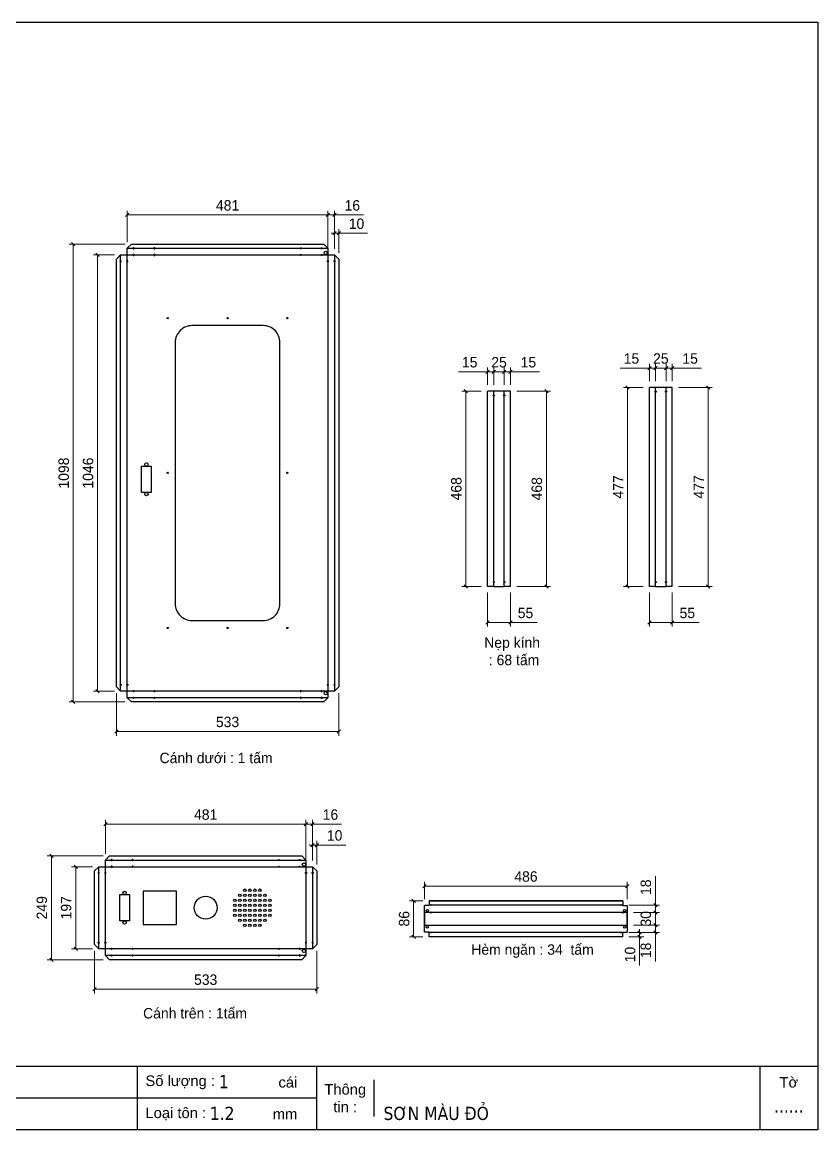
# Model space of a CAD drawing. Header units: millimetres. Extents: x 0 to 3757, y 0 to 2656.
# Drawn here: x 1849 to 3757, y 0 to 2656 of the extents above; entities that cross this region are included whole.
import ezdxf
from ezdxf.enums import TextEntityAlignment as Align

# ---------------------------------------------------------------- set-up
doc = ezdxf.new("R2010")
doc.units = ezdxf.units.MM
doc.layers.add('CNC', color=7, linetype='Continuous')
doc.layers.add('DIM', color=253, linetype='Continuous')
doc.styles.add('Arial', font='arial.ttf')
doc.styles.add('Tahoma (Input Text)', font='tahoma.ttf')
doc.dimstyles.new('Dim-25', dxfattribs={"dimtxt": 25, "dimasz": 8, "dimexe": 10, "dimexo": 15, "dimgap": 10, "dimtad": 1, "dimdec": 0, "dimtxsty": 'Standard', "dimblk": 'OBLIQUE', "dimcen": 10, "dimclrd": 5, "dimclre": 5, "dimclrt": 3, "dimazin": 3, "dimtfac": 1, "dimtdec": 0, "dimtmove": 0, "dimatfit": 3, "dimldrblk": 'OBLIQUE', "dimlwd": 9, "dimlwe": 9})

# ---------------------------------------------------------------- blocks, each defined once
blk = doc.blocks.new('*D21')
at = {"color": 0, "linetype": 'ByBlock', "lineweight": -2}
for p, q in [((2079.2, 959.3), (2071.2, 951.3)), ((2604.2, 951.3), (2612.2, 959.3))]:
    blk.add_line(p, q, dxfattribs=at)
at = {"layer": 'Defpoints', "color": 0, "transparency": 16777216}
for p in [(2075.2, 1062.1), (2608.2, 1062.1), (2608.2, 955.3)]:
    blk.add_point(p, dxfattribs=at)
at = {"layer": 'DIM', "color": 5, "lineweight": 9, "transparency": 16777216}
for p, q in [((2075.2, 1047.1), (2075.2, 945.3)), ((2608.2, 1047.1), (2608.2, 945.3)), ((2075.2, 955.3), (2608.2, 955.3))]:
    blk.add_line(p, q, dxfattribs=at)
at = {"layer": 'DIM', "color": 3, "transparency": 16777216, "insert": (2341.7, 978.1), "char_height": 25, "attachment_point": 5}
blk.add_mtext('533', dxfattribs=at)
blk = doc.blocks.new('_Oblique')
at = {"color": 0, "linetype": 'ByBlock', "lineweight": -2}
blk.add_line((-0.5, -0.5), (0.5, 0.5), dxfattribs=at)
blk = doc.blocks.new('f3daunguoc')
at = {"layer": 'CNC', "color": 2, "lineweight": -3}
blk.add_circle((0, 0), 1.5, dxfattribs=at)
blk = doc.blocks.new('*D22')
at = {"color": 0, "linetype": 'ByBlock', "lineweight": -2}
for p, q in [((2594.2, 2146.2), (2602.2, 2154.2)), ((2612.2, 2154.2), (2604.2, 2146.2))]:
    blk.add_line(p, q, dxfattribs=at)
at = {"layer": 'Defpoints', "color": 0, "transparency": 16777216}
for p in [(2608.2, 2150.2), (2598.2, 2098.1), (2608.2, 2088.1)]:
    blk.add_point(p, dxfattribs=at)
at = {"layer": 'DIM', "color": 5, "lineweight": 9, "transparency": 16777216}
for p, q in [((2598.2, 2113.1), (2598.2, 2160.2)), ((2608.2, 2103.1), (2608.2, 2160.2)), ((2598.2, 2150.2), (2590.2, 2150.2)), ((2598.2, 2150.2), (2608.2, 2150.2)), ((2608.2, 2150.2), (2677.6, 2150.2))]:
    blk.add_line(p, q, dxfattribs=at)
at = {"layer": 'DIM', "color": 3, "transparency": 16777216, "insert": (2650.9, 2172.9), "char_height": 25, "attachment_point": 5}
blk.add_mtext('10', dxfattribs=at)
blk = doc.blocks.new('*D23')
at = {"color": 0, "linetype": 'ByBlock', "lineweight": -2}
for p, q in [((2578.2, 2190.2), (2586.2, 2198.2)), ((2602.2, 2198.2), (2594.2, 2190.2))]:
    blk.add_line(p, q, dxfattribs=at)
at = {"layer": 'Defpoints', "color": 0, "transparency": 16777216}
for p in [(2598.2, 2194.2), (2582.2, 2098.1), (2598.2, 2098.1)]:
    blk.add_point(p, dxfattribs=at)
at = {"layer": 'DIM', "color": 5, "lineweight": 9, "transparency": 16777216}
for p, q in [((2582.2, 2194.2), (2574.2, 2194.2)), ((2582.2, 2113.1), (2582.2, 2204.2)), ((2582.2, 2194.2), (2598.2, 2194.2)), ((2598.2, 2113.1), (2598.2, 2204.2)), ((2598.2, 2194.2), (2667.7, 2194.2))]:
    blk.add_line(p, q, dxfattribs=at)
at = {"layer": 'DIM', "color": 3, "transparency": 16777216, "insert": (2640.9, 2216.9), "char_height": 25, "attachment_point": 5}
blk.add_mtext('16', dxfattribs=at)
blk = doc.blocks.new('*D24')
at = {"color": 0, "linetype": 'ByBlock', "lineweight": -2}
for p, q in [((2105.2, 2198.2), (2097.2, 2190.2)), ((2578.2, 2190.2), (2586.2, 2198.2))]:
    blk.add_line(p, q, dxfattribs=at)
at = {"layer": 'Defpoints', "color": 0, "transparency": 16777216}
for p in [(2101.2, 2194.2), (2101.2, 2114.1), (2582.2, 2114.1)]:
    blk.add_point(p, dxfattribs=at)
at = {"layer": 'DIM', "color": 5, "lineweight": 9, "transparency": 16777216}
for p, q in [((2101.2, 2129.1), (2101.2, 2204.2)), ((2582.2, 2194.2), (2101.2, 2194.2)), ((2582.2, 2129.1), (2582.2, 2204.2))]:
    blk.add_line(p, q, dxfattribs=at)
at = {"layer": 'DIM', "color": 3, "transparency": 16777216, "insert": (2341.7, 2216.9), "char_height": 25, "attachment_point": 5}
blk.add_mtext('481', dxfattribs=at)
blk = doc.blocks.new('*D25')
at = {"color": 0, "linetype": 'ByBlock', "lineweight": -2}
for p, q in [((1975.8, 2120.1), (1967.8, 2128.1)), ((1967.8, 1030.1), (1975.8, 1022.1))]:
    blk.add_line(p, q, dxfattribs=at)
at = {"layer": 'Defpoints', "color": 0, "transparency": 16777216}
for p in [(2111.2, 2124.1), (1971.8, 1026.1), (2111.2, 1026.1)]:
    blk.add_point(p, dxfattribs=at)
at = {"layer": 'DIM', "color": 5, "lineweight": 9, "transparency": 16777216}
for p, q in [((2096.2, 2124.1), (1961.8, 2124.1)), ((1971.8, 2124.1), (1971.8, 1026.1)), ((2096.2, 1026.1), (1961.8, 1026.1))]:
    blk.add_line(p, q, dxfattribs=at)
at = {"layer": 'DIM', "color": 3, "transparency": 16777216, "insert": (1949, 1575.1), "char_height": 25, "attachment_point": 5, "rotation": 90}
blk.add_mtext('1098', dxfattribs=at)
blk = doc.blocks.new('*D26')
at = {"color": 0, "linetype": 'ByBlock', "lineweight": -2}
for p, q in [((2034, 2094.1), (2026, 2102.1)), ((2026, 1056.1), (2034, 1048.1))]:
    blk.add_line(p, q, dxfattribs=at)
at = {"layer": 'Defpoints', "color": 0, "transparency": 16777216}
for p in [(2030, 2098.1), (2085.2, 2098.1), (2085.2, 1052.1)]:
    blk.add_point(p, dxfattribs=at)
at = {"layer": 'DIM', "color": 5, "lineweight": 9, "transparency": 16777216}
for p, q in [((2070.2, 2098.1), (2020, 2098.1)), ((2030, 1052.1), (2030, 2098.1)), ((2070.2, 1052.1), (2020, 1052.1))]:
    blk.add_line(p, q, dxfattribs=at)
at = {"layer": 'DIM', "color": 3, "transparency": 16777216, "insert": (2007.2, 1575.1), "char_height": 25, "attachment_point": 5, "rotation": 90}
blk.add_mtext('1046', dxfattribs=at)
blk = doc.blocks.new('*D33')
at = {"color": 0, "linetype": 'ByBlock', "lineweight": -2}
for p, q in [((3325.7, 477.2), (3333.7, 469.2)), ((3333.7, 459.2), (3325.7, 467.2))]:
    blk.add_line(p, q, dxfattribs=at)
at = {"layer": 'Defpoints', "color": 0, "transparency": 16777216}
for p in [(3289.2, 473.2), (3289.2, 463.2), (3329.7, 463.2)]:
    blk.add_point(p, dxfattribs=at)
at = {"layer": 'DIM', "color": 5, "lineweight": 9, "transparency": 16777216}
for p, q in [((3329.7, 473.2), (3329.7, 481.2)), ((3304.2, 473.2), (3339.7, 473.2)), ((3304.2, 463.2), (3339.7, 463.2)), ((3329.7, 473.2), (3329.7, 463.2)), ((3329.7, 463.2), (3329.7, 393.8))]:
    blk.add_line(p, q, dxfattribs=at)
at = {"layer": 'DIM', "color": 3, "transparency": 16777216, "insert": (3306.9, 420.5), "char_height": 25, "attachment_point": 5, "rotation": 90}
blk.add_mtext('10', dxfattribs=at)
blk = doc.blocks.new('*D34')
at = {"color": 0, "linetype": 'ByBlock', "lineweight": -2}
for p, q in [((3363.4, 543.2), (3371.4, 535.2)), ((3371.4, 517.2), (3363.4, 525.2))]:
    blk.add_line(p, q, dxfattribs=at)
at = {"layer": 'Defpoints', "color": 0, "transparency": 16777216}
for p in [(3289.2, 539.2), (3300.2, 521.2), (3367.4, 521.2)]:
    blk.add_point(p, dxfattribs=at)
at = {"layer": 'DIM', "color": 5, "lineweight": 9, "transparency": 16777216}
for p, q in [((3367.4, 539.2), (3367.4, 608.7)), ((3304.2, 539.2), (3377.4, 539.2)), ((3367.4, 521.2), (3367.4, 539.2)), ((3315.2, 521.2), (3377.4, 521.2)), ((3367.4, 521.2), (3367.4, 513.2))]:
    blk.add_line(p, q, dxfattribs=at)
at = {"layer": 'DIM', "color": 3, "transparency": 16777216, "insert": (3344.7, 581.9), "char_height": 25, "attachment_point": 5, "rotation": 90}
blk.add_mtext('18', dxfattribs=at)
blk = doc.blocks.new('*D35')
at = {"color": 0, "linetype": 'ByBlock', "lineweight": -2}
for p, q in [((3371.4, 517.2), (3363.4, 525.2)), ((3363.4, 495.2), (3371.4, 487.2))]:
    blk.add_line(p, q, dxfattribs=at)
at = {"layer": 'Defpoints', "color": 0, "transparency": 16777216}
for p in [(3300.2, 521.2), (3300.2, 491.2), (3367.4, 491.2)]:
    blk.add_point(p, dxfattribs=at)
at = {"layer": 'DIM', "color": 5, "lineweight": 9, "transparency": 16777216}
for p, q in [((3315.2, 521.2), (3377.4, 521.2)), ((3367.4, 521.2), (3367.4, 491.2)), ((3315.2, 491.2), (3377.4, 491.2))]:
    blk.add_line(p, q, dxfattribs=at)
at = {"layer": 'DIM', "color": 3, "transparency": 16777216, "insert": (3344.7, 506.2), "char_height": 25, "attachment_point": 5, "rotation": 90}
blk.add_mtext('30', dxfattribs=at)
blk = doc.blocks.new('*D36')
at = {"color": 0, "linetype": 'ByBlock', "lineweight": -2}
for p, q in [((3363.4, 495.2), (3371.4, 487.2)), ((3371.4, 469.2), (3363.4, 477.2))]:
    blk.add_line(p, q, dxfattribs=at)
at = {"layer": 'Defpoints', "color": 0, "transparency": 16777216}
for p in [(3300.2, 491.2), (3289.2, 473.2), (3367.4, 473.2)]:
    blk.add_point(p, dxfattribs=at)
at = {"layer": 'DIM', "color": 5, "lineweight": 9, "transparency": 16777216}
for p, q in [((3315.2, 491.2), (3377.4, 491.2)), ((3367.4, 491.2), (3367.4, 499.2)), ((3367.4, 491.2), (3367.4, 473.2)), ((3304.2, 473.2), (3377.4, 473.2)), ((3367.4, 473.2), (3367.4, 403.7))]:
    blk.add_line(p, q, dxfattribs=at)
at = {"layer": 'DIM', "color": 3, "transparency": 16777216, "insert": (3344.7, 430.4), "char_height": 25, "attachment_point": 5, "rotation": 90}
blk.add_mtext('18', dxfattribs=at)
blk = doc.blocks.new('*D37')
at = {"color": 0, "linetype": 'ByBlock', "lineweight": -2}
for p, q in [((2818.2, 588.6), (2810.2, 580.6)), ((3296.2, 580.6), (3304.2, 588.6))]:
    blk.add_line(p, q, dxfattribs=at)
at = {"layer": 'Defpoints', "color": 0, "transparency": 16777216}
for p in [(3300.2, 584.6), (2814.2, 538.2), (3300.2, 538.2)]:
    blk.add_point(p, dxfattribs=at)
at = {"layer": 'DIM', "color": 5, "lineweight": 9, "transparency": 16777216}
for p, q in [((2814.2, 553.2), (2814.2, 594.6)), ((2814.2, 584.6), (3300.2, 584.6)), ((3300.2, 553.2), (3300.2, 594.6))]:
    blk.add_line(p, q, dxfattribs=at)
at = {"layer": 'DIM', "color": 3, "transparency": 16777216, "insert": (3057.2, 607.4), "char_height": 25, "attachment_point": 5}
blk.add_mtext('486', dxfattribs=at)
blk = doc.blocks.new('*D38')
at = {"color": 0, "linetype": 'ByBlock', "lineweight": -2}
for p, q in [((2791.9, 545.2), (2783.9, 553.2)), ((2783.9, 467.2), (2791.9, 459.2))]:
    blk.add_line(p, q, dxfattribs=at)
at = {"layer": 'Defpoints', "color": 0, "transparency": 16777216}
for p in [(2825.2, 549.2), (2787.9, 463.2), (2825.2, 463.2)]:
    blk.add_point(p, dxfattribs=at)
at = {"layer": 'DIM', "color": 5, "lineweight": 9, "transparency": 16777216}
for p, q in [((2810.2, 549.2), (2777.9, 549.2)), ((2787.9, 549.2), (2787.9, 463.2)), ((2810.2, 463.2), (2777.9, 463.2))]:
    blk.add_line(p, q, dxfattribs=at)
at = {"layer": 'DIM', "color": 3, "transparency": 16777216, "insert": (2765.2, 506.2), "char_height": 25, "attachment_point": 5, "rotation": 90}
blk.add_mtext('86', dxfattribs=at)
blk = doc.blocks.new('*D47')
at = {"color": 0, "linetype": 'ByBlock', "lineweight": -2}
for p, q in [((2026.7, 341.3), (2018.7, 333.3)), ((2551.7, 333.3), (2559.7, 341.3))]:
    blk.add_line(p, q, dxfattribs=at)
at = {"layer": 'Defpoints', "color": 0, "transparency": 16777216}
for p in [(2022.7, 444.1), (2555.7, 444.1), (2555.7, 337.3)]:
    blk.add_point(p, dxfattribs=at)
at = {"layer": 'DIM', "color": 5, "lineweight": 9, "transparency": 16777216}
for p, q in [((2022.7, 429.1), (2022.7, 327.3)), ((2555.7, 429.1), (2555.7, 327.3)), ((2022.7, 337.3), (2555.7, 337.3))]:
    blk.add_line(p, q, dxfattribs=at)
at = {"layer": 'DIM', "color": 3, "transparency": 16777216, "insert": (2289.2, 360), "char_height": 25, "attachment_point": 5}
blk.add_mtext('533', dxfattribs=at)
blk = doc.blocks.new('*D48')
at = {"color": 0, "linetype": 'ByBlock', "lineweight": -2}
for p, q in [((2541.7, 679.1), (2549.7, 687.1)), ((2559.7, 687.1), (2551.7, 679.1))]:
    blk.add_line(p, q, dxfattribs=at)
at = {"layer": 'Defpoints', "color": 0, "transparency": 16777216}
for p in [(2555.7, 683.1), (2545.7, 631.1), (2555.7, 621.1)]:
    blk.add_point(p, dxfattribs=at)
at = {"layer": 'DIM', "color": 5, "lineweight": 9, "transparency": 16777216}
for p, q in [((2545.7, 646.1), (2545.7, 693.1)), ((2555.7, 636.1), (2555.7, 693.1)), ((2545.7, 683.1), (2537.7, 683.1)), ((2545.7, 683.1), (2555.7, 683.1)), ((2555.7, 683.1), (2625.1, 683.1))]:
    blk.add_line(p, q, dxfattribs=at)
at = {"layer": 'DIM', "color": 3, "transparency": 16777216, "insert": (2598.4, 705.9), "char_height": 25, "attachment_point": 5}
blk.add_mtext('10', dxfattribs=at)
blk = doc.blocks.new('*D49')
at = {"color": 0, "linetype": 'ByBlock', "lineweight": -2}
for p, q in [((2525.7, 729.2), (2533.7, 737.2)), ((2549.7, 737.2), (2541.7, 729.2))]:
    blk.add_line(p, q, dxfattribs=at)
at = {"layer": 'Defpoints', "color": 0, "transparency": 16777216}
for p in [(2545.7, 733.2), (2529.7, 631.1), (2545.7, 631.1)]:
    blk.add_point(p, dxfattribs=at)
at = {"layer": 'DIM', "color": 5, "lineweight": 9, "transparency": 16777216}
for p, q in [((2529.7, 733.2), (2521.7, 733.2)), ((2529.7, 646.1), (2529.7, 743.2)), ((2529.7, 733.2), (2545.7, 733.2)), ((2545.7, 646.1), (2545.7, 743.2)), ((2545.7, 733.2), (2615.2, 733.2))]:
    blk.add_line(p, q, dxfattribs=at)
at = {"layer": 'DIM', "color": 3, "transparency": 16777216, "insert": (2588.4, 755.9), "char_height": 25, "attachment_point": 5}
blk.add_mtext('16', dxfattribs=at)
blk = doc.blocks.new('*D50')
at = {"color": 0, "linetype": 'ByBlock', "lineweight": -2}
for p, q in [((2052.7, 737.2), (2044.7, 729.2)), ((2525.7, 729.2), (2533.7, 737.2))]:
    blk.add_line(p, q, dxfattribs=at)
at = {"layer": 'Defpoints', "color": 0, "transparency": 16777216}
for p in [(2048.7, 733.2), (2048.7, 647.1), (2529.7, 647.1)]:
    blk.add_point(p, dxfattribs=at)
at = {"layer": 'DIM', "color": 5, "lineweight": 9, "transparency": 16777216}
for p, q in [((2048.7, 662.1), (2048.7, 743.2)), ((2529.7, 733.2), (2048.7, 733.2)), ((2529.7, 662.1), (2529.7, 743.2))]:
    blk.add_line(p, q, dxfattribs=at)
at = {"layer": 'DIM', "color": 3, "transparency": 16777216, "insert": (2289.2, 755.9), "char_height": 25, "attachment_point": 5}
blk.add_mtext('481', dxfattribs=at)
blk = doc.blocks.new('*D51')
at = {"color": 0, "linetype": 'ByBlock', "lineweight": -2}
for p, q in [((1923.3, 653.1), (1915.3, 661.1)), ((1915.3, 412.1), (1923.3, 404.1))]:
    blk.add_line(p, q, dxfattribs=at)
at = {"layer": 'Defpoints', "color": 0, "transparency": 16777216}
for p in [(2058.7, 657.1), (1919.3, 408.1), (2058.7, 408.1)]:
    blk.add_point(p, dxfattribs=at)
at = {"layer": 'DIM', "color": 5, "lineweight": 9, "transparency": 16777216}
for p, q in [((2043.7, 657.1), (1909.3, 657.1)), ((1919.3, 657.1), (1919.3, 408.1)), ((2043.7, 408.1), (1909.3, 408.1))]:
    blk.add_line(p, q, dxfattribs=at)
at = {"layer": 'DIM', "color": 3, "transparency": 16777216, "insert": (1896.5, 532.6), "char_height": 25, "attachment_point": 5, "rotation": 90}
blk.add_mtext('249', dxfattribs=at)
blk = doc.blocks.new('*D52')
at = {"color": 0, "linetype": 'ByBlock', "lineweight": -2}
for p, q in [((1981.5, 627.1), (1973.5, 635.1)), ((1973.5, 438.1), (1981.5, 430.1))]:
    blk.add_line(p, q, dxfattribs=at)
at = {"layer": 'Defpoints', "color": 0, "transparency": 16777216}
for p in [(1977.5, 631.1), (2032.7, 631.1), (2032.7, 434.1)]:
    blk.add_point(p, dxfattribs=at)
at = {"layer": 'DIM', "color": 5, "lineweight": 9, "transparency": 16777216}
for p, q in [((2017.7, 631.1), (1967.5, 631.1)), ((1977.5, 434.1), (1977.5, 631.1)), ((2017.7, 434.1), (1967.5, 434.1))]:
    blk.add_line(p, q, dxfattribs=at)
at = {"layer": 'DIM', "color": 3, "transparency": 16777216, "insert": (1954.7, 532.6), "char_height": 25, "attachment_point": 5, "rotation": 90}
blk.add_mtext('197', dxfattribs=at)
blk = doc.blocks.new('*D53')
at = {"color": 0, "linetype": 'ByBlock', "lineweight": -2}
for p, q in [((3001.1, 1814), (3009.1, 1822)), ((3024.1, 1822), (3016.1, 1814))]:
    blk.add_line(p, q, dxfattribs=at)
at = {"layer": 'Defpoints', "color": 0, "transparency": 16777216}
for p in [(3020.1, 1818), (3005.1, 1771.4), (3020.1, 1771.4)]:
    blk.add_point(p, dxfattribs=at)
at = {"layer": 'DIM', "color": 5, "lineweight": 9, "transparency": 16777216}
for p, q in [((3005.1, 1818), (2997.1, 1818)), ((3005.1, 1786.4), (3005.1, 1828)), ((3005.1, 1818), (3020.1, 1818)), ((3020.1, 1786.4), (3020.1, 1828)), ((3020.1, 1818), (3089.8, 1818))]:
    blk.add_line(p, q, dxfattribs=at)
at = {"layer": 'DIM', "color": 3, "transparency": 16777216, "insert": (3063, 1840.7), "char_height": 25, "attachment_point": 5}
blk.add_mtext('15', dxfattribs=at)
blk = doc.blocks.new('*D54')
at = {"color": 0, "linetype": 'ByBlock', "lineweight": -2}
for p, q in [((2984.1, 1822), (2976.1, 1814)), ((3001.1, 1814), (3009.1, 1822))]:
    blk.add_line(p, q, dxfattribs=at)
at = {"layer": 'Defpoints', "color": 0, "transparency": 16777216}
for p in [(3005.1, 1818), (2980.1, 1771.4), (3005.1, 1771.4)]:
    blk.add_point(p, dxfattribs=at)
at = {"layer": 'DIM', "color": 5, "lineweight": 9, "transparency": 16777216}
for p, q in [((2980.1, 1786.4), (2980.1, 1828)), ((2980.1, 1818), (3005.1, 1818)), ((3005.1, 1786.4), (3005.1, 1828))]:
    blk.add_line(p, q, dxfattribs=at)
at = {"layer": 'DIM', "color": 3, "transparency": 16777216, "insert": (2992.6, 1840.7), "char_height": 25, "attachment_point": 5}
blk.add_mtext('25', dxfattribs=at)
blk = doc.blocks.new('*D55')
at = {"color": 0, "linetype": 'ByBlock', "lineweight": -2}
for p, q in [((2961.1, 1814), (2969.1, 1822)), ((2984.1, 1822), (2976.1, 1814))]:
    blk.add_line(p, q, dxfattribs=at)
at = {"layer": 'Defpoints', "color": 0, "transparency": 16777216}
for p in [(2965.1, 1818), (2965.1, 1771.4), (2980.1, 1771.4)]:
    blk.add_point(p, dxfattribs=at)
at = {"layer": 'DIM', "color": 5, "lineweight": 9, "transparency": 16777216}
for p, q in [((2965.1, 1818), (2895.5, 1818)), ((2965.1, 1786.4), (2965.1, 1828)), ((2980.1, 1818), (2965.1, 1818)), ((2980.1, 1786.4), (2980.1, 1828)), ((2980.1, 1818), (2988.1, 1818))]:
    blk.add_line(p, q, dxfattribs=at)
at = {"layer": 'DIM', "color": 3, "transparency": 16777216, "insert": (2922.3, 1840.7), "char_height": 25, "attachment_point": 5}
blk.add_mtext('15', dxfattribs=at)
blk = doc.blocks.new('*D56')
at = {"color": 0, "linetype": 'ByBlock', "lineweight": -2}
for p, q in [((3110.1, 1767.4), (3102.1, 1775.4)), ((3102.1, 1307.4), (3110.1, 1299.4))]:
    blk.add_line(p, q, dxfattribs=at)
at = {"layer": 'Defpoints', "color": 0, "transparency": 16777216}
for p in [(3020.1, 1771.4), (3020.1, 1303.4), (3106.1, 1303.4)]:
    blk.add_point(p, dxfattribs=at)
at = {"layer": 'DIM', "color": 5, "lineweight": 9, "transparency": 16777216}
for p, q in [((3035.1, 1771.4), (3116.1, 1771.4)), ((3106.1, 1771.4), (3106.1, 1303.4)), ((3035.1, 1303.4), (3116.1, 1303.4))]:
    blk.add_line(p, q, dxfattribs=at)
at = {"layer": 'DIM', "color": 3, "transparency": 16777216, "insert": (3083.3, 1537.4), "char_height": 25, "attachment_point": 5, "rotation": 90}
blk.add_mtext('468', dxfattribs=at)
blk = doc.blocks.new('*D57')
at = {"color": 0, "linetype": 'ByBlock', "lineweight": -2}
for p, q in [((2969.1, 1220.8), (2961.1, 1212.8)), ((3016.1, 1212.8), (3024.1, 1220.8))]:
    blk.add_line(p, q, dxfattribs=at)
at = {"layer": 'Defpoints', "color": 0, "transparency": 16777216}
for p in [(2965.1, 1303.4), (3020.1, 1303.4), (3020.1, 1216.8)]:
    blk.add_point(p, dxfattribs=at)
at = {"layer": 'DIM', "color": 5, "lineweight": 9, "transparency": 16777216}
for p, q in [((2965.1, 1288.4), (2965.1, 1206.8)), ((3020.1, 1288.4), (3020.1, 1206.8)), ((2965.1, 1216.8), (3020.1, 1216.8)), ((3020.1, 1216.8), (3084.1, 1216.8))]:
    blk.add_line(p, q, dxfattribs=at)
at = {"layer": 'DIM', "color": 3, "transparency": 16777216, "insert": (3056.1, 1239.5), "char_height": 25, "attachment_point": 5}
blk.add_mtext('55', dxfattribs=at)
blk = doc.blocks.new('*D58')
at = {"color": 0, "linetype": 'ByBlock', "lineweight": -2}
for p, q in [((2917.1, 1767.4), (2909.1, 1775.4)), ((2909.1, 1307.4), (2917.1, 1299.4))]:
    blk.add_line(p, q, dxfattribs=at)
at = {"layer": 'Defpoints', "color": 0, "transparency": 16777216}
for p in [(2913.1, 1771.4), (2965.1, 1771.4), (2965.1, 1303.4)]:
    blk.add_point(p, dxfattribs=at)
at = {"layer": 'DIM', "color": 5, "lineweight": 9, "transparency": 16777216}
for p, q in [((2950.1, 1771.4), (2903.1, 1771.4)), ((2913.1, 1303.4), (2913.1, 1771.4)), ((2950.1, 1303.4), (2903.1, 1303.4))]:
    blk.add_line(p, q, dxfattribs=at)
at = {"layer": 'DIM', "color": 3, "transparency": 16777216, "insert": (2890.3, 1537.4), "char_height": 25, "attachment_point": 5, "rotation": 90}
blk.add_mtext('468', dxfattribs=at)
blk = doc.blocks.new('khungtenAsean2')
at = {"color": 7}
for p, q in [((2970, -1980), (0, -1980)), ((1680, -1980), (1680, -2100)), ((2020, -1980), (2020, -2100)), ((2860, -1980), (2860, -2100)), ((2128.3, -2005), (2128.3, -2075)), ((2020, -2040), (0, -2040))]:
    blk.add_line(p, q, dxfattribs=at)
blk.add_lwpolyline([(0, 0), (2970, 0), (2970, -2100), (0, -2100)], close=True, dxfattribs=at)
at = {"color": 2, "char_height": 20, "style": 'Arial'}
for s, insert, width, attachment_point in [('  Số lượng :', (1680, -2010), 917.634, 4), ('cái', (1947.6, -2010), 917.634, 4), ('Thông\\Ptin :', (2074.2, -2040), 108.311, 5), ('Tờ', (2915, -2010), 110, 5), ('  Loại tôn :', (1680, -2070), 917.634, 4), ('mm', (1936.9, -2070), 917.634, 4)]:
    blk.add_mtext(s, dxfattribs=dict(at, insert=insert, width=width, attachment_point=attachment_point))
at = {"color": 1, "style": 'Tahoma (Input Text)', "flags": 8}
for tag, p in [('#03', (506.6, -2019.3)), ('#01', (137.1, -2021.3)), ('#05', (1106.6, -2021.3)), ('#07', (1834.7, -2021.3)), ('#09', (2146.7, -2021.3)), ('#02', (98.5, -2081.3)), ('#04', (486.1, -2081.3)), ('#06', (1065.3, -2081.3)), ('#08', (1817.4, -2081.3)), ('#10', (2146.7, -2081.3))]:
    blk.add_attdef(tag, p, '', height=25, dxfattribs=at)
blk.add_attdef('#11', text='', height=25, dxfattribs=at).set_placement((2915, -2067.3), align=Align.CENTER)
blk = doc.blocks.new('*D60')
at = {"color": 0, "linetype": 'ByBlock', "lineweight": -2}
for p, q in [((3389.1, 1823), (3397.1, 1831)), ((3412.1, 1831), (3404.1, 1823))]:
    blk.add_line(p, q, dxfattribs=at)
at = {"layer": 'Defpoints', "color": 0, "transparency": 16777216}
for p in [(3408.1, 1827), (3393.1, 1780.4), (3408.1, 1780.4)]:
    blk.add_point(p, dxfattribs=at)
at = {"layer": 'DIM', "color": 5, "lineweight": 9, "transparency": 16777216}
for p, q in [((3393.1, 1795.4), (3393.1, 1837)), ((3408.1, 1795.4), (3408.1, 1837)), ((3393.1, 1827), (3385.1, 1827)), ((3393.1, 1827), (3408.1, 1827)), ((3408.1, 1827), (3477.7, 1827))]:
    blk.add_line(p, q, dxfattribs=at)
at = {"layer": 'DIM', "color": 3, "transparency": 16777216, "insert": (3450.9, 1849.7), "char_height": 25, "attachment_point": 5}
blk.add_mtext('15', dxfattribs=at)
blk = doc.blocks.new('*D61')
at = {"color": 0, "linetype": 'ByBlock', "lineweight": -2}
for p, q in [((3372.1, 1831), (3364.1, 1823)), ((3389.1, 1823), (3397.1, 1831))]:
    blk.add_line(p, q, dxfattribs=at)
at = {"layer": 'Defpoints', "color": 0, "transparency": 16777216}
for p in [(3393.1, 1827), (3368.1, 1780.4), (3393.1, 1780.4)]:
    blk.add_point(p, dxfattribs=at)
at = {"layer": 'DIM', "color": 5, "lineweight": 9, "transparency": 16777216}
for p, q in [((3368.1, 1795.4), (3368.1, 1837)), ((3393.1, 1795.4), (3393.1, 1837)), ((3368.1, 1827), (3393.1, 1827))]:
    blk.add_line(p, q, dxfattribs=at)
at = {"layer": 'DIM', "color": 3, "transparency": 16777216, "insert": (3380.6, 1849.7), "char_height": 25, "attachment_point": 5}
blk.add_mtext('25', dxfattribs=at)
blk = doc.blocks.new('*D62')
at = {"color": 0, "linetype": 'ByBlock', "lineweight": -2}
for p, q in [((3349.1, 1823), (3357.1, 1831)), ((3372.1, 1831), (3364.1, 1823))]:
    blk.add_line(p, q, dxfattribs=at)
at = {"layer": 'Defpoints', "color": 0, "transparency": 16777216}
for p in [(3353.1, 1827), (3353.1, 1780.4), (3368.1, 1780.4)]:
    blk.add_point(p, dxfattribs=at)
at = {"layer": 'DIM', "color": 5, "lineweight": 9, "transparency": 16777216}
for p, q in [((3353.1, 1795.4), (3353.1, 1837)), ((3368.1, 1795.4), (3368.1, 1837)), ((3353.1, 1827), (3283.4, 1827)), ((3368.1, 1827), (3353.1, 1827)), ((3368.1, 1827), (3376.1, 1827))]:
    blk.add_line(p, q, dxfattribs=at)
at = {"layer": 'DIM', "color": 3, "transparency": 16777216, "insert": (3310.2, 1849.7), "char_height": 25, "attachment_point": 5}
blk.add_mtext('15', dxfattribs=at)
blk = doc.blocks.new('*D63')
at = {"color": 0, "linetype": 'ByBlock', "lineweight": -2}
for p, q in [((3498, 1776.4), (3490, 1784.4)), ((3490, 1307.4), (3498, 1299.4))]:
    blk.add_line(p, q, dxfattribs=at)
at = {"layer": 'Defpoints', "color": 0, "transparency": 16777216}
for p in [(3408.1, 1780.4), (3408.1, 1303.4), (3494, 1303.4)]:
    blk.add_point(p, dxfattribs=at)
at = {"layer": 'DIM', "color": 5, "lineweight": 9, "transparency": 16777216}
for p, q in [((3423.1, 1780.4), (3504, 1780.4)), ((3494, 1780.4), (3494, 1303.4)), ((3423.1, 1303.4), (3504, 1303.4))]:
    blk.add_line(p, q, dxfattribs=at)
at = {"layer": 'DIM', "color": 3, "transparency": 16777216, "insert": (3471.5, 1541.9), "char_height": 25, "attachment_point": 5, "rotation": 90}
blk.add_mtext('477', dxfattribs=at)
blk = doc.blocks.new('*D64')
at = {"color": 0, "linetype": 'ByBlock', "lineweight": -2}
for p, q in [((3357.1, 1220.8), (3349.1, 1212.8)), ((3404.1, 1212.8), (3412.1, 1220.8))]:
    blk.add_line(p, q, dxfattribs=at)
at = {"layer": 'Defpoints', "color": 0, "transparency": 16777216}
for p in [(3353.1, 1303.4), (3408.1, 1303.4), (3408.1, 1216.8)]:
    blk.add_point(p, dxfattribs=at)
at = {"layer": 'DIM', "color": 5, "lineweight": 9, "transparency": 16777216}
for p, q in [((3353.1, 1288.4), (3353.1, 1206.8)), ((3408.1, 1288.4), (3408.1, 1206.8)), ((3353.1, 1216.8), (3408.1, 1216.8)), ((3408.1, 1216.8), (3472.1, 1216.8))]:
    blk.add_line(p, q, dxfattribs=at)
at = {"layer": 'DIM', "color": 3, "transparency": 16777216, "insert": (3444.1, 1239.5), "char_height": 25, "attachment_point": 5}
blk.add_mtext('55', dxfattribs=at)
blk = doc.blocks.new('*D65')
at = {"color": 0, "linetype": 'ByBlock', "lineweight": -2}
for p, q in [((3305, 1776.4), (3297, 1784.4)), ((3297, 1307.4), (3305, 1299.4))]:
    blk.add_line(p, q, dxfattribs=at)
at = {"layer": 'Defpoints', "color": 0, "transparency": 16777216}
for p in [(3301, 1780.4), (3353.1, 1780.4), (3353.1, 1303.4)]:
    blk.add_point(p, dxfattribs=at)
at = {"layer": 'DIM', "color": 5, "lineweight": 9, "transparency": 16777216}
for p, q in [((3338.1, 1780.4), (3291, 1780.4)), ((3301, 1303.4), (3301, 1780.4)), ((3338.1, 1303.4), (3291, 1303.4))]:
    blk.add_line(p, q, dxfattribs=at)
at = {"layer": 'DIM', "color": 3, "transparency": 16777216, "insert": (3278.5, 1541.9), "char_height": 25, "attachment_point": 5, "rotation": 90}
blk.add_mtext('477', dxfattribs=at)

msp = doc.modelspace()

# ---------------------------------------------------------------- linework, layer by layer
at = {"color": 7}
for p, q in [((3368.1, 1780.4), (3353.1, 1780.4)), ((3393.1, 1780.4), (3368.1, 1780.4)), ((3408.1, 1780.4), (3393.1, 1780.4)), ((2980.1, 1771.4), (2965.1, 1771.4)), ((3005.1, 1771.4), (2980.1, 1771.4)), ((3020.1, 1771.4), (3005.1, 1771.4)), ((2980.1, 1303.4), (2965.1, 1303.4)), ((2980.1, 1303.4), (3005.1, 1303.4)), ((3020.1, 1303.4), (3005.1, 1303.4)), ((3368.1, 1303.4), (3353.1, 1303.4)), ((3368.1, 1303.4), (3393.1, 1303.4)), ((3408.1, 1303.4), (3393.1, 1303.4)), ((2825.2, 538.2), (2814.2, 538.2)), ((3289.2, 549.2), (2825.2, 549.2)), ((2825.2, 549.2), (2825.2, 538.2)), ((3289.2, 539.2), (2825.2, 539.2)), ((3289.2, 549.2), (3289.2, 538.2)), ((3289.2, 538.2), (3300.2, 538.2)), ((2825.2, 474.2), (2814.2, 474.2)), ((2825.2, 463.2), (2825.2, 474.2)), ((3289.2, 473.2), (2825.2, 473.2)), ((3289.2, 463.2), (2825.2, 463.2)), ((3289.2, 463.2), (3289.2, 474.2)), ((3289.2, 474.2), (3300.2, 474.2))]:
    msp.add_line(p, q, dxfattribs=at)
for points in [[(2608.2, 2088.1), (2608.2, 1062.1), (2598.2, 1052.1), (2582.2, 1052.1), (2582.2, 1036.1), (2572.2, 1026.1), (2111.2, 1026.1), (2101.2, 1036.1), (2101.2, 1052.1), (2085.2, 1052.1), (2075.2, 1062.1), (2075.2, 2088.1), (2085.2, 2098.1), (2101.2, 2098.1), (2101.2, 2114.1), (2111.2, 2124.1), (2572.2, 2124.1), (2582.2, 2114.1), (2582.2, 2098.1), (2598.2, 2098.1), (2608.2, 2088.1), (2608.2, 2009.1)], [(2101.2, 2114.1), (2582.2, 2114.1)], [(2085.2, 1052.1), (2085.2, 2098.1)], [(2582.2, 2088.1), (2582.2, 1052.1), (2101.2, 1052.1), (2101.2, 2098.1), (2582.2, 2098.1), (2582.2, 2009.1)], [(2598.2, 2098.1), (2598.2, 2009.1)], [(2598.2, 2088.1), (2598.2, 1052.1)], [(3353.1, 1303.4), (3353.1, 1780.4)], [(3368.1, 1303.4), (3368.1, 1780.4)], [(3393.1, 1303.4), (3393.1, 1780.4)], [(3408.1, 1303.4), (3408.1, 1780.4)], [(2965.1, 1303.4), (2965.1, 1771.4)], [(2980.1, 1303.4), (2980.1, 1771.4)], [(3005.1, 1303.4), (3005.1, 1771.4)], [(3020.1, 1303.4), (3020.1, 1771.4)], [(2582.2, 1036.1), (2101.2, 1036.1)], [(2555.7, 621.1), (2555.7, 444.1), (2545.7, 434.1), (2529.7, 434.1), (2529.7, 418.1), (2519.7, 408.1), (2058.7, 408.1), (2048.7, 418.1), (2048.7, 434.1), (2032.7, 434.1), (2022.7, 444.1), (2022.7, 621.1), (2032.7, 631.1), (2048.7, 631.1), (2048.7, 647.1), (2058.7, 657.1), (2519.7, 657.1), (2529.7, 647.1), (2529.7, 631.1), (2545.7, 631.1), (2555.7, 621.1), (2555.7, 541.6)], [(2048.7, 647.1), (2529.7, 647.1)], [(2032.7, 434.1), (2032.7, 631.1)], [(2529.7, 621.1), (2529.7, 434.1), (2048.7, 434.1), (2048.7, 631.1), (2529.7, 631.1), (2529.7, 541.6)], [(2545.7, 631.1), (2545.7, 541.6)], [(2545.7, 621.1), (2545.7, 434.1)], [(2814.2, 474.2), (2814.2, 538.2)], [(2825.2, 549.2), (3289.2, 549.2)], [(3300.2, 538.2), (3300.2, 474.2)], [(3289.2, 463.2), (2825.2, 463.2)], [(2529.7, 418.1), (2048.7, 418.1)]]:
    msp.add_lwpolyline(points, dxfattribs=at)
at = {"color": 2}
msp.add_lwpolyline([(2256.2, 1221.6), (2427.2, 1221.6, 0.414214), (2467.2, 1261.6), (2467.2, 1888.6, 0.414214), (2427.2, 1928.6), (2256.2, 1928.6, 0.414214), (2216.2, 1888.6), (2216.2, 1261.6, 0.414214)], format="xyb", close=True, dxfattribs=at)
for points in [[(2135.7, 1591.6), (2158.7, 1591.6), (2158.7, 1528.6), (2135.7, 1528.6)], [(2083.2, 564.1), (2106.2, 564.1), (2106.2, 501.1), (2083.2, 501.1)], [(2139.2, 492.6), (2219.2, 492.6), (2219.2, 572.6), (2139.2, 572.6)]]:
    msp.add_lwpolyline(points, close=True, dxfattribs=at)
at = {"color": 7}
msp.add_lwpolyline([(2814.2, 491.2), (3300.2, 491.2), (3300.2, 521.2), (2814.2, 521.2)], close=True, dxfattribs=at)
at = {"color": 2}
for centre, radius in [((2577.2, 2103.1), 4), ((2980.1, 1761.4), 1.5), ((3005.1, 1761.4), 1.5), ((3368.1, 1770.4), 1.5), ((3393.1, 1770.4), 1.5), ((2147.2, 1595.6), 4), ((2147.2, 1524.6), 4), ((2980.1, 1313.4), 1.5), ((3005.1, 1313.4), 1.5), ((3368.1, 1313.4), 1.5), ((3393.1, 1313.4), 1.5), ((2577.2, 1047.1), 4), ((2524.7, 636.1), 4), ((2094.7, 568.1), 4), ((2289.2, 532.6), 27.5), ((2371.2, 562.6), 3), ((2383.2, 574.6), 3), ((2383.2, 562.6), 3), ((2395.2, 574.6), 3), ((2395.2, 562.6), 3), ((2407.2, 574.6), 3), ((2407.2, 562.6), 3), ((2419.2, 574.6), 3), ((2419.2, 562.6), 3), ((2431.2, 562.6), 3), ((2359.2, 550.6), 3), ((2359.2, 538.6), 3), ((2371.2, 550.6), 3), ((2371.2, 538.6), 3), ((2383.2, 550.6), 3), ((2383.2, 538.6), 3), ((2395.2, 550.6), 3), ((2395.2, 538.6), 3), ((2407.2, 550.6), 3), ((2407.2, 538.6), 3), ((2419.2, 550.6), 3), ((2419.2, 538.6), 3), ((2431.2, 550.6), 3), ((2431.2, 538.6), 3), ((2443.2, 550.6), 3), ((2443.2, 538.6), 3), ((2829.3, 539.2), 1), ((3285.2, 539.2), 1), ((2359.2, 526.6), 3), ((2359.2, 514.6), 3), ((2371.2, 526.6), 3), ((2371.2, 514.6), 3), ((2371.2, 502.6), 3), ((2383.2, 526.6), 3), ((2383.2, 514.6), 3), ((2383.2, 502.6), 3), ((2395.2, 526.6), 3), ((2395.2, 514.6), 3), ((2395.2, 502.6), 3), ((2407.2, 526.6), 3), ((2407.2, 514.6), 3), ((2407.2, 502.6), 3), ((2419.2, 526.6), 3), ((2419.2, 514.6), 3), ((2419.2, 502.6), 3), ((2431.2, 526.6), 3), ((2431.2, 514.6), 3), ((2431.2, 502.6), 3), ((2443.2, 526.6), 3), ((2443.2, 514.6), 3), ((2094.7, 497.1), 4), ((2383.2, 490.6), 3), ((2395.2, 490.6), 3), ((2407.2, 490.6), 3), ((2419.2, 490.6), 3), ((2829.3, 473.2), 1), ((3285.2, 473.2), 1), ((2524.7, 429.1), 4)]:
    msp.add_circle(centre, radius, dxfattribs=at)
at = {"ltscale": 3}
for centre in [(2198.2, 1946.6), (2341.7, 1946.6), (2485.2, 1946.6), (2198.2, 1575.6), (2485.2, 1575.6), (2198.2, 1203.6), (2341.7, 1203.6), (2485.2, 1203.6)]:
    msp.add_circle(centre, 1.5, dxfattribs=at)
at = {"color": 7}
for centre in [(2820.7, 525.7), (3293.7, 525.7), (2820.7, 486.7), (3293.7, 486.7)]:
    msp.add_circle(centre, 3, dxfattribs=at)

# ---------------------------------------------------------------- block references
ref = msp.add_blockref('khungtenAsean2', (0, 2656.5), dxfattribs=dict(at, xscale=1.264982400001827, yscale=1.264982400001827, zscale=1.264982400001827))
ref.add_attrib('#11', '......', dxfattribs={"color": 1, "height": 31.62, "style": 'Tahoma (Input Text)'}).set_placement((3687.4, 41.3), align=Align.CENTER)
ref.add_attrib('#10', 'SƠN MÀU ĐỎ', (2715.6, 23.7), dxfattribs={"color": 1, "height": 31.62, "style": 'Tahoma (Input Text)'})
ref.add_attrib('#08', '1.2', (2299, 23.7), dxfattribs={"color": 1, "height": 31.62, "style": 'Tahoma (Input Text)'})
ref.add_attrib('#07', '1', (2320.8, 99.6), dxfattribs={"color": 1, "height": 31.6, "style": 'Tahoma (Input Text)'})
at = {"lineweight": -3, "xscale": -1}
for p, rotation in [((2116.2, 2114.1), 180), ((2116.2, 2098.1), 180), ((2166.2, 2114.1), 180), ((2166.2, 2098.1), 180), ((2085.2, 2083.1), 180), ((2101.2, 2083.1), 180), ((2063.7, 647.1), 180), ((2113.7, 647.1), 180), ((2032.7, 616.1), 180), ((2048.7, 616.1), 180), ((2063.7, 631.1), 180), ((2113.7, 631.1), 180), ((2829.2, 521.2), 270)]:
    msp.add_blockref('f3daunguoc', p, dxfattribs=dict(at, rotation=rotation))
at = {"lineweight": -3}
for p, rotation in [((2517.2, 2114.1), 180), ((2517.2, 2098.1), 180), ((2567.2, 2114.1), 180), ((2567.2, 2098.1), 180), ((2582.2, 2083.1), 180), ((2598.2, 2083.1), 180), ((2464.7, 647.1), 180), ((2514.7, 647.1), 180), ((2464.7, 631.1), 180), ((2514.7, 631.1), 180), ((2529.7, 616.1), 180), ((2545.7, 616.1), 180), ((3289.2, 521.2), 90)]:
    msp.add_blockref('f3daunguoc', p, dxfattribs=dict(at, rotation=rotation))
for p in [(2085.2, 1067.1), (2101.2, 1067.1), (2116.2, 1052.1), (2116.2, 1036.1), (2166.2, 1052.1), (2166.2, 1036.1), (2032.7, 449.1), (2048.7, 449.1), (2063.7, 434.1), (2113.7, 434.1), (2063.7, 418.1), (2113.7, 418.1)]:
    msp.add_blockref('f3daunguoc', p, dxfattribs=at)
at = {"lineweight": -3, "xscale": -1}
for p in [(2582.2, 1067.1), (2598.2, 1067.1), (2517.2, 1052.1), (2517.2, 1036.1), (2567.2, 1052.1), (2567.2, 1036.1), (2464.7, 434.1), (2514.7, 434.1), (2529.7, 449.1), (2545.7, 449.1), (2464.7, 418.1), (2514.7, 418.1)]:
    msp.add_blockref('f3daunguoc', p, dxfattribs=at)

# ---------------------------------------------------------------- texts
at = {"color": 2, "char_height": 25, "attachment_point": 5}
for s, insert, width in [('Nẹp kính\\P : 68 tấm', (3024, 1147.5), 775), ('Cánh dưới : 1 tấm', (2314.2, 891.7), 725), ('Hèm ngăn : 34  tấm ', (3072.9, 428.7), 775), ('Cánh trên : 1tấm', (2263.7, 279.5), 575)]:
    msp.add_mtext(s, dxfattribs=dict(at, insert=insert, width=width))

# ---------------------------------------------------------------- dimensions: what is measured, and where the dimension line sits
at = {"layer": 'DIM', "color": 7}
for base, p1, p2, picture, middle in [((2101.2, 2194.2), (2582.2, 2114.1), (2101.2, 2114.1), '*D24', (2341.7, 2216.9)), ((2598.2, 2194.2), (2582.2, 2098.1), (2598.2, 2098.1), '*D23', (2640.9, 2216.9)), ((2608.2, 2150.2), (2598.2, 2098.1), (2608.2, 2088.1), '*D22', (2650.9, 2172.9)), ((3353.1, 1827), (3368.1, 1780.4), (3353.1, 1780.4), '*D62', (3310.2, 1849.7)), ((3408.1, 1827), (3393.1, 1780.4), (3408.1, 1780.4), '*D60', (3450.9, 1849.7)), ((2965.1, 1818), (2980.1, 1771.4), (2965.1, 1771.4), '*D55', (2922.3, 1840.7)), ((3020.1, 1818), (3005.1, 1771.4), (3020.1, 1771.4), '*D53', (3063, 1840.7)), ((3020.1, 1216.8), (2965.1, 1303.4), (3020.1, 1303.4), '*D57', (3056.1, 1239.5)), ((3408.1, 1216.8), (3353.1, 1303.4), (3408.1, 1303.4), '*D64', (3444.1, 1239.5)), ((2048.7, 733.2), (2529.7, 647.1), (2048.7, 647.1), '*D50', (2289.2, 755.9)), ((2545.7, 733.2), (2529.7, 631.1), (2545.7, 631.1), '*D49', (2588.4, 755.9)), ((2555.7, 683.1), (2545.7, 631.1), (2555.7, 621.1), '*D48', (2598.4, 705.9)), ((3300.2, 584.6), (2814.2, 538.2), (3300.2, 538.2), '*D37', (3057.2, 607.4))]:
    dim = msp.add_linear_dim(base=base, p1=p1, p2=p2, dimstyle='Dim-25', dxfattribs=at)
    dim.commit()
    dim.dimension.update_dxf_attribs({"geometry": picture, "text_midpoint": middle})
for base, p1, p2, picture, middle in [((1971.8, 1026.1), (2111.2, 2124.1), (2111.2, 1026.1), '*D25', (1949, 1575.1)), ((2030, 2098.1), (2085.2, 1052.1), (2085.2, 2098.1), '*D26', (2007.2, 1575.1)), ((3301, 1780.4), (3353.1, 1303.4), (3353.1, 1780.4), '*D65', (3278.5, 1541.9)), ((3494, 1303.4), (3408.1, 1780.4), (3408.1, 1303.4), '*D63', (3471.5, 1541.9)), ((2913.1, 1771.4), (2965.1, 1303.4), (2965.1, 1771.4), '*D58', (2890.3, 1537.4)), ((3106.1, 1303.4), (3020.1, 1771.4), (3020.1, 1303.4), '*D56', (3083.3, 1537.4)), ((1919.3, 408.1), (2058.7, 657.1), (2058.7, 408.1), '*D51', (1896.5, 532.6)), ((1977.5, 631.1), (2032.7, 434.1), (2032.7, 631.1), '*D52', (1954.7, 532.6)), ((2787.9, 463.2), (2825.2, 549.2), (2825.2, 463.2), '*D38', (2765.2, 506.2)), ((3367.4, 473.2), (3300.2, 491.2), (3289.2, 473.2), '*D36', (3344.7, 430.4)), ((3329.7, 463.2), (3289.2, 473.2), (3289.2, 463.2), '*D33', (3306.9, 420.5))]:
    dim = msp.add_linear_dim(base=base, p1=p1, p2=p2, angle=90, dimstyle='Dim-25', dxfattribs=at)
    dim.commit()
    dim.dimension.update_dxf_attribs({"geometry": picture, "text_midpoint": middle})
for base, p1, p2, picture, middle in [((3393.1, 1827), (3368.1, 1780.4), (3393.1, 1780.4), '*D61', (3380.6, 1827)), ((3005.1, 1818), (2980.1, 1771.4), (3005.1, 1771.4), '*D54', (2992.6, 1818))]:
    dim = msp.add_linear_dim(base=base, p1=p1, p2=p2, dimstyle='Dim-25', dxfattribs=at)
    dim.commit()
    dim.dimension.update_dxf_attribs({"geometry": picture, "text_midpoint": middle, "dimtype": 160})
at = {"layer": 'DIM', "color": 0}
for base, p1, p2, picture, middle in [((2608.2, 955.3), (2075.2, 1062.1), (2608.2, 1062.1), '*D21', (2341.7, 978.1)), ((2555.7, 337.3), (2022.7, 444.1), (2555.7, 444.1), '*D47', (2289.2, 360))]:
    dim = msp.add_linear_dim(base=base, p1=p1, p2=p2, dimstyle='Dim-25', dxfattribs=at)
    dim.commit()
    dim.dimension.update_dxf_attribs({"geometry": picture, "text_midpoint": middle})
at = {"layer": 'DIM', "color": 7}
for base, p1, p2, picture, middle in [((3367.4, 521.2), (3289.2, 539.2), (3300.2, 521.2), '*D34', (3367.4, 581.9)), ((3367.4, 491.2), (3300.2, 521.2), (3300.2, 491.2), '*D35', (3367.4, 506.2))]:
    dim = msp.add_linear_dim(base=base, p1=p1, p2=p2, angle=90, dimstyle='Dim-25', dxfattribs=at)
    dim.commit()
    dim.dimension.update_dxf_attribs({"geometry": picture, "text_midpoint": middle, "dimtype": 160})

doc.saveas('drawing.dxf')
